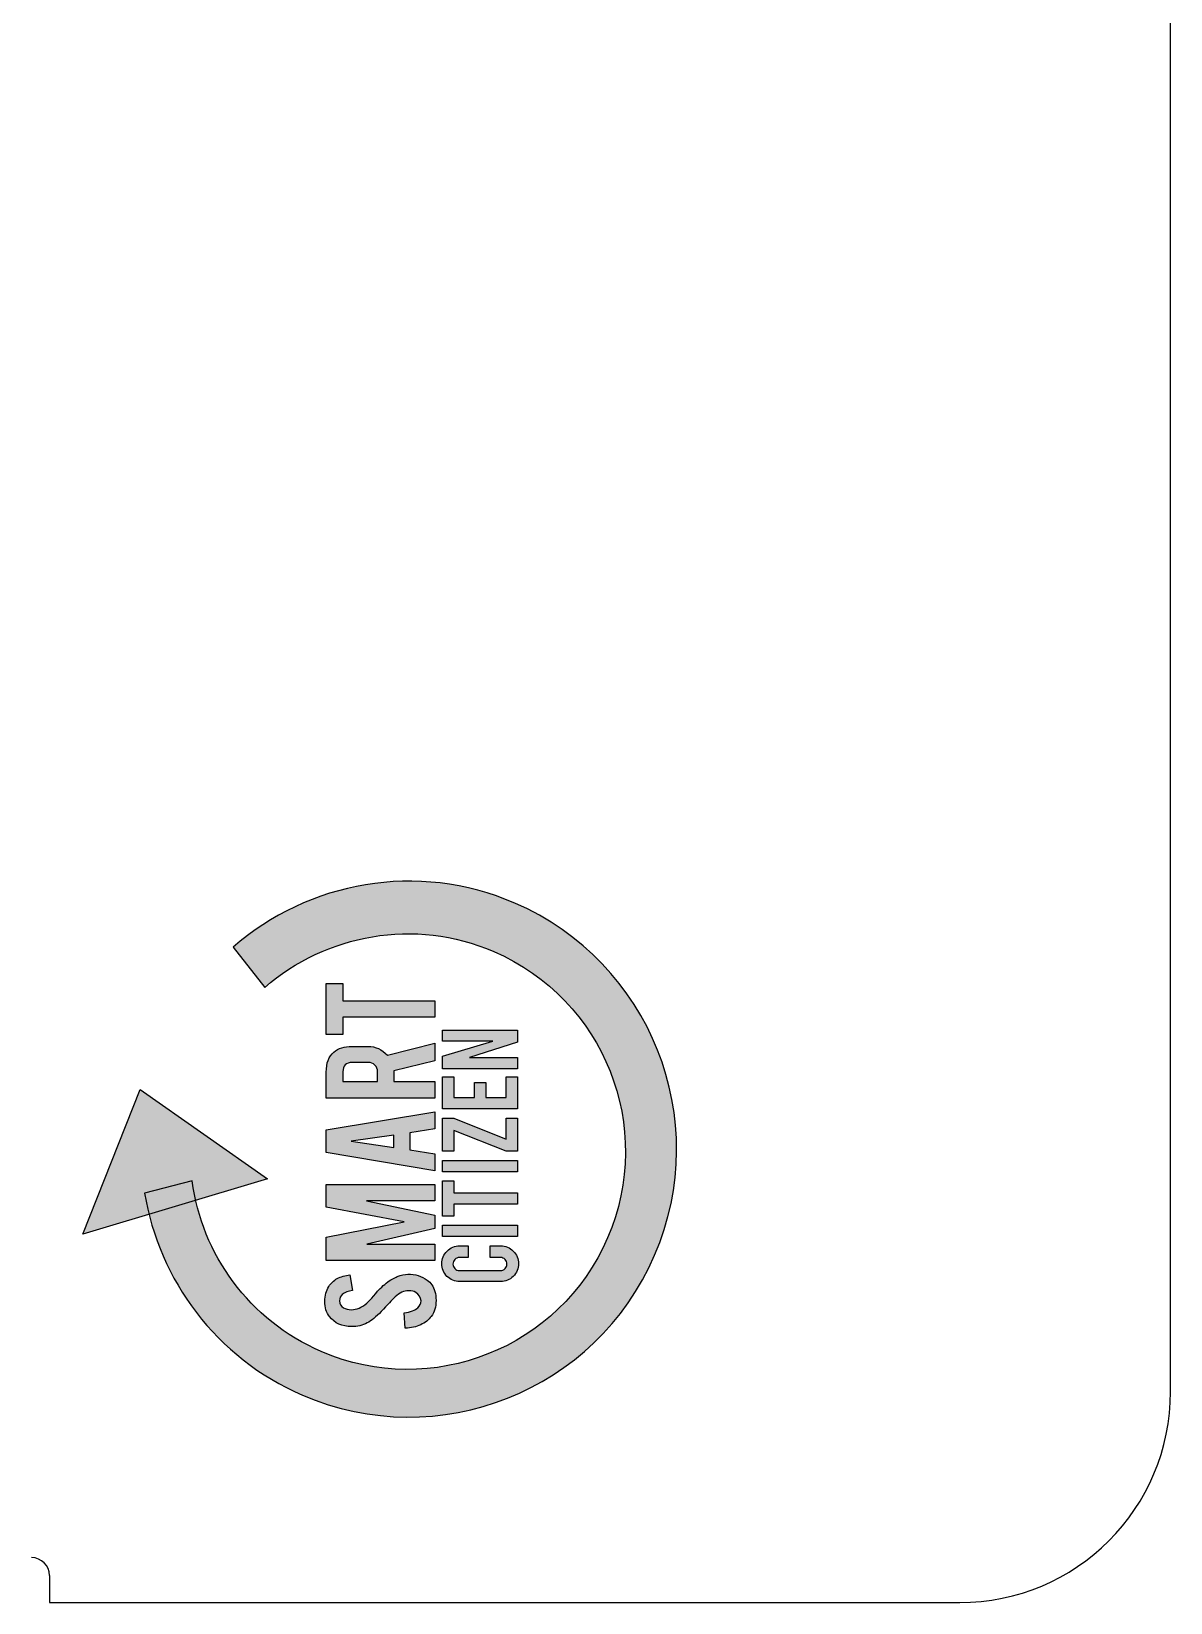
# Model space of a CAD drawing. Header units: millimetres. Extents: x 489.2 to 550.2, y -47.3 to 23.4.
# Drawn here: x 524.56 to 550.2, y -47.34 to -11.98 of the extents above; entities that cross this region are included whole.
import ezdxf

# ---------------------------------------------------------------- set-up
doc = ezdxf.new("R2010")
doc.units = ezdxf.units.MM
doc.header["$MEASUREMENT"] = 0
doc.layers.add('LASER CUT ACRILIC 3mm$CUT', color=1, linetype='Continuous', true_color=0xff0000)
doc.layers.add('LASER CUT ACRILIC 3mm$ENGRAVE IMAGE', color=178, linetype='Continuous', true_color=0x000000)

msp = doc.modelspace()

# ---------------------------------------------------------------- hatches: boundary and pattern name
at = {"layer": 'LASER CUT ACRILIC 3mm$ENGRAVE IMAGE'}
for points in [[(534.968, -32.691), (534.884, -32.656), (534.8, -32.622), (534.715, -32.59), (534.63, -32.56), (534.545, -32.531), (534.46, -32.504), (534.375, -32.479), (534.289, -32.455), (534.203, -32.433), (534.117, -32.412), (534.031, -32.393), (533.945, -32.376), (533.859, -32.36), (533.773, -32.346), (533.687, -32.334), (533.601, -32.323), (533.514, -32.314), (533.428, -32.306), (533.342, -32.3), (533.256, -32.295), (533.17, -32.292), (533.084, -32.29), (532.998, -32.29), (532.912, -32.291), (532.827, -32.294), (532.741, -32.299), (532.656, -32.305), (532.571, -32.312), (532.402, -32.331), (532.234, -32.356), (532.067, -32.387), (531.901, -32.423), (531.737, -32.466), (531.574, -32.513), (531.414, -32.567), (531.255, -32.625), (531.098, -32.689), (530.944, -32.759), (530.792, -32.834), (530.643, -32.914), (530.496, -32.999), (530.352, -33.089), (530.211, -33.184), (530.073, -33.285), (529.939, -33.39), (529.808, -33.5), (529.096, -32.59), (529.257, -32.455), (529.422, -32.326), (529.592, -32.203), (529.765, -32.086), (529.942, -31.975), (530.122, -31.871), (530.306, -31.773), (530.493, -31.681), (530.683, -31.596), (530.875, -31.517), (531.071, -31.445), (531.268, -31.38), (531.468, -31.321), (531.67, -31.269), (531.873, -31.225), (532.079, -31.187), (532.285, -31.156), (532.493, -31.133), (532.598, -31.124), (532.703, -31.117), (532.807, -31.112), (532.913, -31.108), (533.018, -31.106), (533.123, -31.107), (533.229, -31.109), (533.335, -31.113), (533.441, -31.118), (533.547, -31.126), (533.653, -31.136), (533.759, -31.147), (533.865, -31.161), (533.97, -31.176), (534.076, -31.194), (534.182, -31.213), (534.288, -31.234), (534.394, -31.257), (534.499, -31.283), (534.605, -31.31), (534.71, -31.339), (534.815, -31.37), (534.92, -31.403), (535.024, -31.439), (535.128, -31.476), (535.232, -31.515), (535.336, -31.557), (535.439, -31.6), (535.581, -31.664), (535.721, -31.73), (535.858, -31.8), (535.993, -31.873), (536.125, -31.949), (536.255, -32.028), (536.382, -32.11), (536.506, -32.194), (536.628, -32.282), (536.747, -32.372), (536.864, -32.464), (536.978, -32.56), (537.089, -32.658), (537.198, -32.758), (537.303, -32.86), (537.406, -32.965), (537.506, -33.073), (537.604, -33.182), (537.698, -33.294), (537.79, -33.408), (537.878, -33.523), (537.964, -33.641), (538.047, -33.761), (538.126, -33.882), (538.203, -34.005), (538.277, -34.13), (538.347, -34.257), (538.415, -34.385), (538.479, -34.515), (538.541, -34.646), (538.599, -34.778), (538.654, -34.912), (538.706, -35.047), (538.754, -35.184), (538.8, -35.321), (538.842, -35.46), (538.88, -35.599), (538.916, -35.74), (538.948, -35.881), (538.976, -36.023), (539.002, -36.167), (539.024, -36.31), (539.042, -36.455), (539.057, -36.6), (539.068, -36.745), (539.076, -36.891), (539.08, -37.038), (539.081, -37.184), (539.078, -37.331), (539.072, -37.479), (539.062, -37.626), (539.048, -37.774), (539.03, -37.921), (539.009, -38.068), (538.984, -38.216), (538.956, -38.363), (538.923, -38.51), (538.887, -38.657), (538.846, -38.803), (538.802, -38.949), (538.754, -39.094), (538.702, -39.239), (538.647, -39.384), (538.587, -39.527), (538.523, -39.669), (538.457, -39.809), (538.387, -39.946), (538.314, -40.081), (538.238, -40.213), (538.159, -40.343), (538.077, -40.47), (537.993, -40.595), (537.905, -40.717), (537.815, -40.836), (537.722, -40.952), (537.627, -41.066), (537.529, -41.178), (537.429, -41.286), (537.326, -41.392), (537.221, -41.495), (537.114, -41.595), (537.004, -41.692), (536.893, -41.787), (536.779, -41.878), (536.663, -41.967), (536.546, -42.052), (536.426, -42.135), (536.305, -42.215), (536.181, -42.292), (536.056, -42.365), (535.93, -42.436), (535.802, -42.504), (535.672, -42.568), (535.541, -42.63), (535.408, -42.688), (535.275, -42.743), (535.139, -42.795), (535.003, -42.843), (534.866, -42.888), (534.727, -42.93), (534.587, -42.969), (534.447, -43.005), (534.305, -43.037), (534.163, -43.065), (534.02, -43.091), (533.876, -43.112), (533.732, -43.131), (533.587, -43.146), (533.441, -43.157), (533.295, -43.165), (533.149, -43.169), (533.002, -43.17), (532.855, -43.167), (532.708, -43.161), (532.56, -43.151), (532.413, -43.137), (532.265, -43.119), (532.118, -43.098), (531.971, -43.073), (531.823, -43.044), (531.676, -43.012), (531.53, -42.975), (531.383, -42.935), (531.237, -42.891), (531.092, -42.843), (530.947, -42.791), (530.803, -42.735), (530.659, -42.675), (530.478, -42.594), (530.301, -42.507), (530.128, -42.415), (529.959, -42.318), (529.794, -42.216), (529.634, -42.11), (529.478, -41.999), (529.326, -41.883), (529.178, -41.764), (529.035, -41.64), (528.896, -41.512), (528.762, -41.38), (528.632, -41.245), (528.507, -41.106), (528.387, -40.963), (528.272, -40.817), (528.161, -40.668), (528.055, -40.515), (527.953, -40.36), (527.857, -40.202), (527.766, -40.041), (527.68, -39.877), (527.598, -39.711), (527.522, -39.543), (527.451, -39.372), (527.386, -39.2), (527.325, -39.025), (527.27, -38.849), (527.22, -38.671), (527.176, -38.491), (527.137, -38.31), (527.104, -38.128), (528.172, -37.855), (528.196, -38.008), (528.224, -38.161), (528.257, -38.312), (528.295, -38.463), (528.338, -38.612), (528.385, -38.759), (528.436, -38.905), (528.493, -39.049), (528.553, -39.191), (528.618, -39.332), (528.688, -39.47), (528.762, -39.606), (528.84, -39.74), (528.922, -39.871), (529.009, -40), (529.099, -40.126), (529.194, -40.25), (529.293, -40.37), (529.396, -40.488), (529.503, -40.603), (529.614, -40.714), (529.729, -40.822), (529.848, -40.927), (529.97, -41.028), (530.097, -41.125), (530.227, -41.219), (530.36, -41.308), (530.498, -41.394), (530.639, -41.476), (530.783, -41.553), (530.931, -41.626), (531.083, -41.694), (531.2, -41.743), (531.317, -41.788), (531.435, -41.83), (531.553, -41.869), (531.672, -41.905), (531.791, -41.938), (531.91, -41.968), (532.029, -41.994), (532.149, -42.017), (532.269, -42.038), (532.389, -42.055), (532.509, -42.069), (532.629, -42.081), (532.748, -42.089), (532.868, -42.094), (532.988, -42.096), (533.107, -42.096), (533.226, -42.092), (533.345, -42.086), (533.463, -42.077), (533.581, -42.064), (533.698, -42.05), (533.815, -42.032), (533.931, -42.011), (534.047, -41.988), (534.162, -41.962), (534.276, -41.933), (534.39, -41.902), (534.502, -41.867), (534.614, -41.831), (534.725, -41.791), (534.835, -41.749), (534.944, -41.704), (535.051, -41.657), (535.158, -41.607), (535.263, -41.555), (535.367, -41.5), (535.47, -41.442), (535.572, -41.382), (535.672, -41.32), (535.771, -41.255), (535.868, -41.188), (535.963, -41.118), (536.058, -41.046), (536.15, -40.972), (536.241, -40.895), (536.33, -40.816), (536.417, -40.734), (536.502, -40.651), (536.586, -40.565), (536.667, -40.477), (536.747, -40.386), (536.824, -40.294), (536.9, -40.199), (536.973, -40.102), (537.044, -40.003), (537.113, -39.902), (537.179, -39.798), (537.243, -39.693), (537.305, -39.585), (537.364, -39.476), (537.421, -39.364), (537.475, -39.251), (537.527, -39.135), (537.575, -39.018), (537.621, -38.901), (537.663, -38.783), (537.702, -38.665), (537.738, -38.546), (537.771, -38.427), (537.8, -38.308), (537.827, -38.189), (537.85, -38.069), (537.871, -37.949), (537.888, -37.829), (537.902, -37.709), (537.913, -37.59), (537.922, -37.47), (537.927, -37.35), (537.929, -37.231), (537.929, -37.111), (537.925, -36.992), (537.919, -36.874), (537.909, -36.755), (537.897, -36.637), (537.882, -36.52), (537.865, -36.403), (537.844, -36.287), (537.821, -36.171), (537.795, -36.056), (537.766, -35.942), (537.735, -35.828), (537.7, -35.716), (537.664, -35.604), (537.624, -35.493), (537.582, -35.383), (537.537, -35.275), (537.49, -35.167), (537.44, -35.06), (537.388, -34.955), (537.333, -34.851), (537.275, -34.748), (537.215, -34.646), (537.153, -34.546), (537.088, -34.447), (537.021, -34.35), (536.951, -34.255), (536.879, -34.16), (536.805, -34.068), (536.728, -33.977), (536.649, -33.888), (536.567, -33.801), (536.484, -33.716), (536.398, -33.632), (536.31, -33.551), (536.219, -33.471), (536.127, -33.394), (536.032, -33.318), (535.935, -33.245), (535.836, -33.174), (535.735, -33.105), (535.631, -33.039), (535.526, -32.975), (535.418, -32.913), (535.309, -32.854), (535.197, -32.797), (535.084, -32.743)], [(531.564, -34.164), (531.564, -34.556), (531.193, -34.556), (531.193, -33.406), (531.564, -33.406), (531.564, -33.796), (533.637, -33.796), (533.637, -34.164)], [(533.812, -35.048), (534.945, -34.711), (533.812, -34.711), (533.812, -34.457), (535.498, -34.457), (535.498, -34.73), (534.419, -35.079), (535.498, -35.079), (535.498, -35.333), (533.812, -35.333)], [(535.498, -36.232), (533.812, -36.232), (533.812, -35.508), (534.068, -35.508), (534.068, -35.977), (534.528, -35.977), (534.528, -35.635), (534.783, -35.635), (534.783, -35.977), (535.244, -35.977), (535.244, -35.508), (535.498, -35.508)], [(525.716, -39.049), (527.006, -35.799), (529.871, -37.803)], [(533.814, -36.443), (534.069, -36.443), (535.246, -36.91), (535.246, -36.443), (535.499, -36.443), (535.499, -37.185), (535.244, -37.185), (534.068, -36.716), (534.069, -37.185), (533.814, -37.185)], [(535.498, -37.396), (535.498, -37.65), (533.814, -37.65), (533.814, -37.396)], [(533.636, -39.278), (533.636, -39.647), (531.192, -39.647), (531.192, -39.118), (532.948, -38.774), (531.192, -38.445), (531.192, -37.937), (533.636, -37.937), (533.636, -38.305), (532.1, -38.305), (533.636, -38.625), (533.636, -38.921), (532.104, -39.278)], [(534.069, -38.377), (534.069, -38.648), (533.814, -38.648), (533.814, -37.855), (534.069, -37.855), (534.069, -38.123), (535.499, -38.123), (535.499, -38.377)], [(535.498, -38.852), (535.498, -39.106), (533.814, -39.106), (533.814, -38.852)], [(535.52, -39.716), (535.52, -39.727), (535.519, -39.737), (535.519, -39.747), (535.518, -39.758), (535.517, -39.768), (535.516, -39.778), (535.514, -39.787), (535.512, -39.797), (535.51, -39.807), (535.508, -39.816), (535.506, -39.826), (535.503, -39.835), (535.5, -39.845), (535.497, -39.854), (535.494, -39.863), (535.49, -39.872), (535.487, -39.881), (535.483, -39.89), (535.478, -39.898), (535.474, -39.907), (535.469, -39.915), (535.464, -39.924), (535.459, -39.932), (535.454, -39.94), (535.448, -39.948), (535.442, -39.956), (535.436, -39.964), (535.43, -39.972), (535.423, -39.98), (535.416, -39.987), (535.409, -39.995), (535.402, -40.002), (535.395, -40.009), (535.387, -40.016), (535.38, -40.023), (535.372, -40.03), (535.364, -40.036), (535.356, -40.042), (535.349, -40.048), (535.34, -40.054), (535.332, -40.059), (535.324, -40.064), (535.316, -40.069), (535.307, -40.074), (535.299, -40.078), (535.29, -40.083), (535.281, -40.087), (535.272, -40.09), (535.264, -40.094), (535.255, -40.097), (535.245, -40.1), (535.236, -40.103), (535.227, -40.106), (535.217, -40.108), (535.208, -40.111), (535.198, -40.112), (535.189, -40.114), (535.179, -40.116), (535.169, -40.117), (535.159, -40.118), (535.149, -40.119), (535.139, -40.119), (535.128, -40.12), (535.118, -40.12), (534.198, -40.12), (534.187, -40.12), (534.177, -40.119), (534.167, -40.119), (534.157, -40.118), (534.147, -40.117), (534.137, -40.116), (534.127, -40.114), (534.117, -40.112), (534.107, -40.11), (534.098, -40.108), (534.088, -40.106), (534.079, -40.103), (534.07, -40.1), (534.06, -40.097), (534.051, -40.094), (534.042, -40.09), (534.034, -40.086), (534.025, -40.082), (534.016, -40.078), (534.008, -40.074), (533.999, -40.069), (533.991, -40.064), (533.982, -40.059), (533.974, -40.053), (533.966, -40.048), (533.958, -40.042), (533.95, -40.036), (533.942, -40.029), (533.935, -40.023), (533.927, -40.016), (533.919, -40.009), (533.912, -40.002), (533.905, -39.994), (533.898, -39.987), (533.891, -39.979), (533.885, -39.971), (533.878, -39.963), (533.872, -39.955), (533.867, -39.947), (533.861, -39.939), (533.856, -39.931), (533.85, -39.923), (533.846, -39.914), (533.841, -39.906), (533.836, -39.897), (533.832, -39.889), (533.828, -39.88), (533.824, -39.871), (533.821, -39.862), (533.817, -39.853), (533.814, -39.844), (533.811, -39.835), (533.809, -39.825), (533.806, -39.816), (533.804, -39.806), (533.802, -39.797), (533.8, -39.787), (533.799, -39.777), (533.798, -39.767), (533.797, -39.757), (533.796, -39.747), (533.795, -39.737), (533.795, -39.727), (533.795, -39.716), (533.795, -39.706), (533.795, -39.696), (533.796, -39.685), (533.797, -39.675), (533.798, -39.665), (533.799, -39.655), (533.8, -39.645), (533.802, -39.636), (533.804, -39.626), (533.806, -39.616), (533.809, -39.607), (533.811, -39.598), (533.814, -39.588), (533.817, -39.579), (533.821, -39.57), (533.824, -39.561), (533.828, -39.552), (533.832, -39.544), (533.837, -39.535), (533.841, -39.526), (533.846, -39.518), (533.851, -39.509), (533.856, -39.501), (533.861, -39.493), (533.867, -39.485), (533.873, -39.477), (533.879, -39.469), (533.885, -39.461), (533.892, -39.454), (533.899, -39.446), (533.906, -39.439), (533.913, -39.431), (533.921, -39.424), (533.928, -39.417), (533.936, -39.41), (533.944, -39.404), (533.951, -39.398), (533.959, -39.392), (533.967, -39.386), (533.976, -39.38), (533.984, -39.375), (533.992, -39.37), (534, -39.365), (534.009, -39.36), (534.017, -39.356), (534.026, -39.352), (534.035, -39.348), (534.044, -39.344), (534.053, -39.34), (534.062, -39.337), (534.071, -39.334), (534.08, -39.331), (534.089, -39.329), (534.099, -39.326), (534.108, -39.324), (534.118, -39.322), (534.127, -39.32), (534.137, -39.319), (534.147, -39.318), (534.157, -39.317), (534.167, -39.316), (534.177, -39.315), (534.187, -39.315), (534.198, -39.315), (534.39, -39.315), (534.39, -39.578), (534.193, -39.578), (534.189, -39.578), (534.185, -39.578), (534.182, -39.578), (534.178, -39.579), (534.174, -39.579), (534.171, -39.579), (534.167, -39.58), (534.164, -39.581), (534.16, -39.581), (534.157, -39.582), (534.153, -39.583), (534.15, -39.584), (534.146, -39.585), (534.143, -39.586), (534.14, -39.588), (534.137, -39.589), (534.133, -39.59), (534.13, -39.592), (534.127, -39.593), (534.124, -39.595), (534.121, -39.597), (534.118, -39.598), (534.115, -39.6), (534.112, -39.602), (534.109, -39.604), (534.106, -39.607), (534.103, -39.609), (534.1, -39.611), (534.097, -39.613), (534.094, -39.616), (534.092, -39.618), (534.089, -39.621), (534.086, -39.624), (534.084, -39.626), (534.081, -39.629), (534.079, -39.632), (534.077, -39.635), (534.075, -39.638), (534.072, -39.641), (534.07, -39.644), (534.068, -39.647), (534.067, -39.65), (534.065, -39.653), (534.063, -39.656), (534.061, -39.659), (534.06, -39.662), (534.058, -39.665), (534.057, -39.669), (534.056, -39.672), (534.054, -39.675), (534.053, -39.678), (534.052, -39.682), (534.051, -39.685), (534.05, -39.689), (534.05, -39.692), (534.049, -39.695), (534.048, -39.699), (534.048, -39.703), (534.047, -39.706), (534.047, -39.71), (534.047, -39.713), (534.046, -39.717), (534.046, -39.721), (534.046, -39.725), (534.046, -39.728), (534.046, -39.732), (534.047, -39.736), (534.047, -39.739), (534.047, -39.743), (534.048, -39.747), (534.048, -39.75), (534.049, -39.754), (534.05, -39.757), (534.05, -39.761), (534.051, -39.764), (534.052, -39.767), (534.053, -39.771), (534.054, -39.774), (534.056, -39.777), (534.057, -39.781), (534.058, -39.784), (534.06, -39.787), (534.061, -39.79), (534.063, -39.793), (534.065, -39.796), (534.067, -39.799), (534.068, -39.802), (534.07, -39.805), (534.072, -39.808), (534.075, -39.811), (534.077, -39.814), (534.079, -39.817), (534.081, -39.82), (534.084, -39.822), (534.086, -39.825), (534.089, -39.828), (534.092, -39.83), (534.094, -39.833), (534.097, -39.835), (534.1, -39.838), (534.103, -39.84), (534.106, -39.842), (534.109, -39.844), (534.112, -39.846), (534.115, -39.848), (534.118, -39.85), (534.121, -39.852), (534.124, -39.853), (534.127, -39.855), (534.13, -39.857), (534.133, -39.858), (534.137, -39.859), (534.14, -39.861), (534.143, -39.862), (534.146, -39.863), (534.15, -39.864), (534.153, -39.865), (534.157, -39.866), (534.16, -39.867), (534.164, -39.867), (534.167, -39.868), (534.171, -39.868), (534.174, -39.869), (534.178, -39.869), (534.182, -39.87), (534.185, -39.87), (534.189, -39.87), (534.193, -39.87), (535.115, -39.87), (535.119, -39.87), (535.123, -39.87), (535.126, -39.87), (535.13, -39.869), (535.134, -39.869), (535.137, -39.868), (535.141, -39.868), (535.144, -39.867), (535.148, -39.867), (535.151, -39.866), (535.155, -39.865), (535.158, -39.864), (535.161, -39.863), (535.165, -39.862), (535.168, -39.861), (535.171, -39.859), (535.175, -39.858), (535.178, -39.857), (535.181, -39.855), (535.184, -39.853), (535.187, -39.852), (535.19, -39.85), (535.193, -39.848), (535.196, -39.846), (535.199, -39.844), (535.202, -39.842), (535.205, -39.84), (535.208, -39.838), (535.21, -39.835), (535.213, -39.833), (535.216, -39.83), (535.218, -39.828), (535.221, -39.825), (535.224, -39.822), (535.226, -39.82), (535.228, -39.817), (535.231, -39.814), (535.233, -39.811), (535.235, -39.808), (535.237, -39.805), (535.239, -39.802), (535.24, -39.799), (535.242, -39.796), (535.244, -39.793), (535.246, -39.79), (535.247, -39.787), (535.248, -39.784), (535.25, -39.781), (535.251, -39.777), (535.252, -39.774), (535.253, -39.771), (535.254, -39.767), (535.255, -39.764), (535.256, -39.761), (535.257, -39.757), (535.258, -39.754), (535.258, -39.75), (535.259, -39.747), (535.259, -39.743), (535.26, -39.739), (535.26, -39.736), (535.26, -39.732), (535.26, -39.728), (535.26, -39.725), (535.26, -39.721), (535.26, -39.717), (535.26, -39.713), (535.26, -39.71), (535.259, -39.706), (535.259, -39.703), (535.258, -39.699), (535.258, -39.695), (535.257, -39.692), (535.256, -39.689), (535.255, -39.685), (535.254, -39.682), (535.253, -39.678), (535.252, -39.675), (535.251, -39.672), (535.25, -39.669), (535.248, -39.665), (535.247, -39.662), (535.246, -39.659), (535.244, -39.656), (535.242, -39.653), (535.24, -39.65), (535.239, -39.647), (535.237, -39.644), (535.235, -39.641), (535.233, -39.638), (535.231, -39.635), (535.228, -39.632), (535.226, -39.629), (535.224, -39.626), (535.221, -39.624), (535.218, -39.621), (535.216, -39.618), (535.213, -39.616), (535.21, -39.613), (535.208, -39.611), (535.205, -39.609), (535.202, -39.607), (535.199, -39.604), (535.196, -39.602), (535.193, -39.6), (535.19, -39.598), (535.187, -39.597), (535.184, -39.595), (535.181, -39.593), (535.178, -39.592), (535.175, -39.59), (535.171, -39.589), (535.168, -39.588), (535.165, -39.586), (535.161, -39.585), (535.158, -39.584), (535.155, -39.583), (535.151, -39.582), (535.148, -39.581), (535.144, -39.581), (535.141, -39.58), (535.137, -39.579), (535.134, -39.579), (535.13, -39.579), (535.126, -39.578), (535.123, -39.578), (535.119, -39.578), (535.115, -39.578), (534.883, -39.578), (534.883, -39.315), (535.118, -39.315), (535.129, -39.315), (535.139, -39.315), (535.149, -39.316), (535.159, -39.317), (535.169, -39.318), (535.179, -39.319), (535.189, -39.321), (535.199, -39.322), (535.209, -39.324), (535.218, -39.326), (535.228, -39.329), (535.237, -39.331), (535.246, -39.334), (535.255, -39.337), (535.264, -39.341), (535.273, -39.344), (535.282, -39.348), (535.291, -39.352), (535.3, -39.356), (535.308, -39.361), (535.317, -39.365), (535.325, -39.37), (535.333, -39.376), (535.341, -39.381), (535.35, -39.387), (535.357, -39.392), (535.365, -39.399), (535.373, -39.405), (535.381, -39.411), (535.388, -39.418), (535.396, -39.425), (535.403, -39.433), (535.41, -39.44), (535.417, -39.448), (535.424, -39.455), (535.43, -39.463), (535.437, -39.471), (535.443, -39.479), (535.449, -39.487), (535.454, -39.495), (535.46, -39.503), (535.465, -39.511), (535.47, -39.52), (535.474, -39.528), (535.479, -39.537), (535.483, -39.545), (535.487, -39.554), (535.491, -39.563), (535.494, -39.572), (535.497, -39.581), (535.5, -39.59), (535.503, -39.599), (535.506, -39.608), (535.508, -39.618), (535.51, -39.627), (535.512, -39.637), (535.514, -39.646), (535.516, -39.656), (535.517, -39.666), (535.518, -39.676), (535.519, -39.686), (535.519, -39.696), (535.52, -39.706)], [(533.028, -39.953), (533.06, -39.953), (533.076, -39.954), (533.091, -39.954), (533.106, -39.955), (533.122, -39.957), (533.137, -39.958), (533.152, -39.96), (533.166, -39.962), (533.181, -39.964), (533.195, -39.967), (533.21, -39.97), (533.224, -39.973), (533.238, -39.977), (533.252, -39.98), (533.265, -39.984), (533.279, -39.989), (533.292, -39.993), (533.306, -39.998), (533.319, -40.003), (533.332, -40.008), (533.345, -40.014), (533.357, -40.02), (533.37, -40.026), (533.382, -40.033), (533.395, -40.039), (533.407, -40.046), (533.419, -40.054), (533.43, -40.061), (533.442, -40.069), (533.453, -40.077), (533.472, -40.091), (533.48, -40.097), (533.487, -40.103), (533.494, -40.109), (533.501, -40.115), (533.508, -40.122), (533.515, -40.128), (533.522, -40.135), (533.528, -40.142), (533.535, -40.149), (533.541, -40.156), (533.547, -40.163), (533.553, -40.171), (533.559, -40.178), (533.564, -40.186), (533.57, -40.194), (533.575, -40.202), (533.58, -40.21), (533.585, -40.218), (533.59, -40.226), (533.595, -40.235), (533.6, -40.244), (533.604, -40.252), (533.609, -40.261), (533.613, -40.271), (533.617, -40.28), (533.621, -40.289), (533.625, -40.299), (533.629, -40.309), (533.632, -40.318), (533.639, -40.339), (533.642, -40.35), (533.645, -40.361), (533.648, -40.373), (533.651, -40.385), (533.653, -40.397), (533.655, -40.409), (533.657, -40.421), (533.659, -40.434), (533.661, -40.447), (533.662, -40.46), (533.664, -40.487), (533.666, -40.515), (533.666, -40.544), (533.666, -40.57), (533.665, -40.597), (533.662, -40.622), (533.661, -40.635), (533.659, -40.647), (533.658, -40.66), (533.656, -40.672), (533.653, -40.684), (533.651, -40.696), (533.648, -40.707), (533.646, -40.719), (533.642, -40.73), (533.639, -40.742), (533.636, -40.753), (533.632, -40.764), (533.628, -40.774), (533.624, -40.785), (533.62, -40.796), (533.615, -40.806), (533.61, -40.816), (533.606, -40.827), (533.6, -40.837), (533.595, -40.846), (533.589, -40.856), (533.584, -40.866), (533.578, -40.875), (533.571, -40.884), (533.565, -40.893), (533.558, -40.902), (533.547, -40.917), (533.536, -40.931), (533.523, -40.945), (533.511, -40.959), (533.498, -40.972), (533.484, -40.985), (533.47, -40.997), (533.455, -41.009), (533.44, -41.02), (533.424, -41.032), (533.408, -41.042), (533.392, -41.053), (533.375, -41.063), (533.357, -41.073), (533.339, -41.082), (533.32, -41.091), (533.301, -41.099), (533.282, -41.107), (533.262, -41.115), (533.242, -41.122), (533.221, -41.128), (533.2, -41.135), (533.179, -41.14), (533.158, -41.145), (533.136, -41.15), (533.114, -41.155), (533.091, -41.158), (533.068, -41.162), (533.045, -41.165), (533.022, -41.167), (532.998, -41.169), (532.974, -41.171), (532.949, -40.821), (532.975, -40.817), (533, -40.814), (533.025, -40.809), (533.048, -40.805), (533.07, -40.799), (533.092, -40.794), (533.102, -40.791), (533.113, -40.787), (533.123, -40.784), (533.133, -40.781), (533.142, -40.777), (533.151, -40.773), (533.16, -40.769), (533.169, -40.765), (533.178, -40.761), (533.186, -40.757), (533.195, -40.753), (533.203, -40.748), (533.21, -40.743), (533.218, -40.739), (533.225, -40.734), (533.232, -40.729), (533.239, -40.724), (533.246, -40.718), (533.252, -40.713), (533.258, -40.707), (533.267, -40.699), (533.271, -40.695), (533.275, -40.69), (533.279, -40.686), (533.283, -40.682), (533.286, -40.677), (533.29, -40.673), (533.293, -40.668), (533.296, -40.664), (533.299, -40.659), (533.302, -40.655), (533.304, -40.65), (533.307, -40.645), (533.309, -40.641), (533.311, -40.636), (533.313, -40.631), (533.315, -40.626), (533.317, -40.622), (533.319, -40.617), (533.32, -40.612), (533.322, -40.607), (533.323, -40.602), (533.324, -40.597), (533.325, -40.592), (533.325, -40.587), (533.326, -40.581), (533.326, -40.576), (533.327, -40.571), (533.327, -40.566), (533.327, -40.561), (533.327, -40.555), (533.326, -40.548), (533.326, -40.54), (533.325, -40.533), (533.324, -40.526), (533.323, -40.519), (533.321, -40.512), (533.32, -40.505), (533.318, -40.498), (533.316, -40.491), (533.313, -40.484), (533.311, -40.478), (533.308, -40.471), (533.305, -40.465), (533.302, -40.459), (533.298, -40.453), (533.295, -40.446), (533.291, -40.44), (533.287, -40.435), (533.283, -40.429), (533.278, -40.423), (533.273, -40.418), (533.268, -40.412), (533.263, -40.407), (533.258, -40.401), (533.252, -40.396), (533.247, -40.391), (533.241, -40.386), (533.234, -40.381), (533.228, -40.376), (533.221, -40.371), (533.214, -40.367), (533.204, -40.36), (533.2, -40.358), (533.196, -40.356), (533.193, -40.354), (533.189, -40.352), (533.185, -40.35), (533.181, -40.348), (533.176, -40.346), (533.172, -40.344), (533.168, -40.343), (533.163, -40.341), (533.159, -40.34), (533.154, -40.338), (533.149, -40.337), (533.144, -40.336), (533.139, -40.335), (533.129, -40.332), (533.118, -40.331), (533.107, -40.329), (533.096, -40.328), (533.084, -40.327), (533.072, -40.326), (533.059, -40.326), (533.046, -40.325), (533.036, -40.326), (533.027, -40.326), (533.017, -40.327), (533.008, -40.328), (532.998, -40.329), (532.989, -40.33), (532.979, -40.332), (532.97, -40.334), (532.96, -40.336), (532.951, -40.339), (532.941, -40.342), (532.932, -40.345), (532.922, -40.348), (532.913, -40.352), (532.903, -40.356), (532.894, -40.36), (532.884, -40.365), (532.875, -40.369), (532.865, -40.374), (532.856, -40.38), (532.846, -40.385), (532.837, -40.391), (532.828, -40.397), (532.818, -40.403), (532.809, -40.41), (532.799, -40.417), (532.79, -40.424), (532.781, -40.431), (532.762, -40.447), (532.743, -40.464), (532.433, -40.791), (532.389, -40.835), (532.346, -40.876), (532.305, -40.914), (532.265, -40.948), (532.245, -40.963), (532.225, -40.978), (532.206, -40.992), (532.187, -41.006), (532.169, -41.018), (532.15, -41.03), (532.132, -41.04), (532.115, -41.05), (532.095, -41.06), (532.075, -41.07), (532.054, -41.078), (532.034, -41.086), (532.013, -41.094), (531.992, -41.1), (531.971, -41.107), (531.949, -41.112), (531.928, -41.117), (531.906, -41.121), (531.884, -41.125), (531.862, -41.127), (531.839, -41.13), (531.817, -41.131), (531.794, -41.132), (531.771, -41.133), (531.75, -41.132), (531.73, -41.132), (531.71, -41.131), (531.69, -41.129), (531.67, -41.127), (531.651, -41.125), (531.633, -41.122), (531.614, -41.119), (531.596, -41.115), (531.578, -41.111), (531.561, -41.106), (531.543, -41.101), (531.526, -41.096), (531.51, -41.09), (531.494, -41.083), (531.478, -41.077), (531.462, -41.069), (531.447, -41.062), (531.432, -41.054), (531.417, -41.045), (531.403, -41.036), (531.389, -41.027), (531.375, -41.017), (531.361, -41.006), (531.348, -40.996), (531.336, -40.985), (531.323, -40.973), (531.311, -40.961), (531.299, -40.948), (531.288, -40.935), (531.276, -40.922), (531.265, -40.908), (531.259, -40.899), (531.253, -40.89), (531.247, -40.881), (531.241, -40.872), (531.236, -40.863), (531.23, -40.854), (531.225, -40.844), (531.22, -40.835), (531.216, -40.825), (531.211, -40.815), (531.207, -40.805), (531.203, -40.795), (531.199, -40.785), (531.195, -40.774), (531.191, -40.764), (531.188, -40.753), (531.185, -40.742), (531.182, -40.731), (531.179, -40.72), (531.177, -40.709), (531.175, -40.698), (531.172, -40.686), (531.171, -40.675), (531.169, -40.663), (531.167, -40.651), (531.166, -40.639), (531.164, -40.615), (531.163, -40.59), (531.162, -40.565), (531.163, -40.541), (531.164, -40.517), (531.166, -40.493), (531.168, -40.47), (531.171, -40.448), (531.175, -40.425), (531.179, -40.404), (531.182, -40.393), (531.184, -40.382), (531.187, -40.372), (531.19, -40.361), (531.193, -40.351), (531.197, -40.341), (531.2, -40.331), (531.204, -40.321), (531.208, -40.311), (531.212, -40.302), (531.216, -40.292), (531.22, -40.282), (531.225, -40.273), (531.23, -40.264), (531.234, -40.255), (531.24, -40.246), (531.245, -40.237), (531.25, -40.228), (531.259, -40.214), (531.268, -40.201), (531.278, -40.188), (531.288, -40.176), (531.298, -40.163), (531.309, -40.152), (531.32, -40.14), (531.332, -40.129), (531.344, -40.118), (531.357, -40.107), (531.37, -40.097), (531.383, -40.087), (531.397, -40.078), (531.412, -40.069), (531.426, -40.06), (531.441, -40.051), (531.457, -40.043), (531.473, -40.035), (531.489, -40.028), (531.505, -40.021), (531.522, -40.015), (531.539, -40.009), (531.556, -40.003), (531.573, -39.998), (531.591, -39.993), (531.609, -39.988), (531.628, -39.984), (531.646, -39.981), (531.665, -39.978), (531.685, -39.975), (531.704, -39.973), (531.724, -39.971), (531.788, -40.323), (531.77, -40.326), (531.752, -40.328), (531.734, -40.331), (531.717, -40.335), (531.701, -40.338), (531.685, -40.343), (531.677, -40.345), (531.67, -40.347), (531.662, -40.35), (531.655, -40.353), (531.648, -40.355), (531.64, -40.358), (531.633, -40.361), (531.627, -40.364), (531.62, -40.367), (531.613, -40.371), (531.607, -40.374), (531.6, -40.378), (531.594, -40.381), (531.588, -40.385), (531.582, -40.389), (531.576, -40.393), (531.571, -40.397), (531.565, -40.401), (531.56, -40.405), (531.554, -40.409), (531.55, -40.413), (531.547, -40.416), (531.543, -40.419), (531.54, -40.423), (531.537, -40.426), (531.534, -40.43), (531.531, -40.434), (531.528, -40.438), (531.525, -40.441), (531.522, -40.445), (531.52, -40.449), (531.518, -40.454), (531.515, -40.458), (531.513, -40.462), (531.511, -40.467), (531.509, -40.471), (531.507, -40.476), (531.505, -40.481), (531.504, -40.485), (531.502, -40.49), (531.501, -40.495), (531.5, -40.5), (531.499, -40.505), (531.498, -40.51), (531.497, -40.516), (531.496, -40.521), (531.495, -40.527), (531.495, -40.532), (531.494, -40.538), (531.494, -40.544), (531.494, -40.549), (531.494, -40.555), (531.494, -40.561), (531.494, -40.568), (531.495, -40.574), (531.495, -40.58), (531.496, -40.586), (531.497, -40.592), (531.498, -40.597), (531.499, -40.603), (531.501, -40.608), (531.503, -40.614), (531.504, -40.619), (531.505, -40.622), (531.507, -40.624), (531.508, -40.627), (531.509, -40.63), (531.51, -40.632), (531.511, -40.635), (531.512, -40.637), (531.514, -40.64), (531.515, -40.642), (531.516, -40.645), (531.518, -40.647), (531.519, -40.649), (531.521, -40.652), (531.522, -40.654), (531.526, -40.659), (531.529, -40.663), (531.533, -40.667), (531.536, -40.672), (531.54, -40.676), (531.544, -40.68), (531.549, -40.684), (531.553, -40.688), (531.558, -40.692), (531.562, -40.696), (531.567, -40.699), (531.573, -40.703), (531.578, -40.706), (531.583, -40.71), (531.588, -40.712), (531.592, -40.715), (531.597, -40.717), (531.602, -40.72), (531.607, -40.722), (531.611, -40.724), (531.616, -40.726), (531.621, -40.728), (531.627, -40.73), (531.632, -40.732), (531.637, -40.734), (531.642, -40.735), (531.653, -40.739), (531.664, -40.741), (531.676, -40.744), (531.688, -40.746), (531.7, -40.748), (531.712, -40.749), (531.724, -40.75), (531.737, -40.751), (531.75, -40.752), (531.763, -40.752), (531.774, -40.752), (531.784, -40.751), (531.795, -40.751), (531.805, -40.75), (531.816, -40.748), (531.826, -40.747), (531.837, -40.745), (531.847, -40.743), (531.858, -40.741), (531.868, -40.738), (531.879, -40.735), (531.89, -40.732), (531.9, -40.728), (531.911, -40.724), (531.922, -40.72), (531.932, -40.716), (531.943, -40.711), (531.954, -40.706), (531.964, -40.701), (531.975, -40.696), (531.986, -40.69), (531.996, -40.684), (532.007, -40.678), (532.018, -40.671), (532.029, -40.664), (532.039, -40.657), (532.061, -40.642), (532.083, -40.626), (532.104, -40.608), (532.113, -40.601), (532.121, -40.594), (532.139, -40.577), (532.157, -40.559), (532.176, -40.54), (532.196, -40.518), (532.217, -40.495), (532.26, -40.444), (532.351, -40.337), (532.385, -40.301), (532.399, -40.286), (532.405, -40.28), (532.478, -40.21), (532.512, -40.181), (532.546, -40.154), (532.563, -40.141), (532.58, -40.128), (532.596, -40.116), (532.613, -40.105), (532.63, -40.094), (532.646, -40.083), (532.663, -40.073), (532.68, -40.064), (532.71, -40.047), (532.739, -40.032), (532.767, -40.019), (532.781, -40.013), (532.794, -40.007), (532.827, -39.995), (532.843, -39.99), (532.858, -39.984), (532.874, -39.98), (532.889, -39.975), (532.904, -39.971), (532.918, -39.968), (532.933, -39.964), (532.947, -39.962), (532.961, -39.959), (532.975, -39.957), (532.989, -39.955), (533.002, -39.954), (533.015, -39.953)]]:
    msp.add_hatch(color=256, dxfattribs=at).paths.add_polyline_path(points, flags=0)
h = msp.add_hatch(color=256, dxfattribs=at)
h.paths.add_polyline_path([(531.194, -35.406), (531.194, -35.387), (531.194, -35.368), (531.195, -35.35), (531.196, -35.332), (531.198, -35.314), (531.2, -35.296), (531.202, -35.279), (531.204, -35.262), (531.207, -35.246), (531.21, -35.229), (531.214, -35.214), (531.218, -35.198), (531.222, -35.183), (531.226, -35.168), (531.231, -35.153), (531.236, -35.139), (531.242, -35.125), (531.247, -35.111), (531.254, -35.098), (531.26, -35.085), (531.267, -35.072), (531.274, -35.06), (531.281, -35.048), (531.289, -35.036), (531.297, -35.025), (531.306, -35.014), (531.315, -35.003), (531.324, -34.992), (531.333, -34.982), (531.343, -34.972), (531.353, -34.963), (531.364, -34.954), (531.373, -34.946), (531.383, -34.938), (531.393, -34.931), (531.403, -34.924), (531.413, -34.917), (531.423, -34.91), (531.434, -34.904), (531.445, -34.898), (531.456, -34.892), (531.468, -34.887), (531.479, -34.881), (531.491, -34.876), (531.503, -34.871), (531.516, -34.867), (531.528, -34.862), (531.541, -34.858), (531.554, -34.854), (531.567, -34.851), (531.581, -34.847), (531.594, -34.844), (531.608, -34.841), (531.623, -34.839), (531.637, -34.836), (531.652, -34.834), (531.666, -34.832), (531.681, -34.831), (531.712, -34.828), (531.744, -34.827), (531.777, -34.826), (532.132, -34.826), (532.148, -34.827), (532.164, -34.827), (532.179, -34.828), (532.195, -34.83), (532.211, -34.831), (532.226, -34.833), (532.241, -34.836), (532.256, -34.839), (532.271, -34.842), (532.286, -34.846), (532.3, -34.85), (532.315, -34.854), (532.329, -34.859), (532.343, -34.864), (532.357, -34.87), (532.371, -34.876), (532.384, -34.882), (532.398, -34.889), (532.411, -34.896), (532.424, -34.904), (532.437, -34.912), (532.45, -34.92), (532.463, -34.929), (532.475, -34.938), (532.488, -34.947), (532.5, -34.957), (532.512, -34.967), (532.524, -34.978), (532.536, -34.989), (532.547, -35), (532.559, -35.012), (532.57, -35.024), (533.637, -34.751), (533.637, -35.149), (532.716, -35.373), (532.716, -35.406), (532.716, -35.619), (533.637, -35.619), (533.637, -35.987), (531.194, -35.987)], flags=0)
h.paths.add_polyline_path([(531.782, -35.186), (532.139, -35.186), (532.145, -35.186), (532.15, -35.186), (532.156, -35.186), (532.161, -35.187), (532.166, -35.187), (532.172, -35.188), (532.177, -35.189), (532.182, -35.19), (532.187, -35.191), (532.192, -35.192), (532.197, -35.193), (532.202, -35.194), (532.207, -35.196), (532.212, -35.198), (532.216, -35.199), (532.221, -35.201), (532.226, -35.203), (532.23, -35.205), (532.235, -35.207), (532.239, -35.21), (532.244, -35.212), (532.248, -35.215), (532.252, -35.218), (532.257, -35.22), (532.261, -35.223), (532.265, -35.226), (532.269, -35.229), (532.273, -35.233), (532.277, -35.236), (532.281, -35.24), (532.285, -35.243), (532.289, -35.247), (532.293, -35.251), (532.296, -35.255), (532.3, -35.259), (532.304, -35.263), (532.307, -35.267), (532.31, -35.271), (532.313, -35.275), (532.316, -35.279), (532.319, -35.284), (532.322, -35.288), (532.324, -35.292), (532.327, -35.297), (532.329, -35.301), (532.332, -35.306), (532.334, -35.31), (532.336, -35.315), (532.338, -35.32), (532.339, -35.324), (532.341, -35.329), (532.342, -35.334), (532.344, -35.339), (532.345, -35.344), (532.346, -35.349), (532.347, -35.354), (532.348, -35.359), (532.349, -35.364), (532.35, -35.369), (532.35, -35.375), (532.351, -35.38), (532.351, -35.385), (532.351, -35.391), (532.351, -35.396), (532.351, -35.619), (531.57, -35.619), (531.57, -35.396), (531.57, -35.383), (531.57, -35.371), (531.571, -35.364), (531.572, -35.358), (531.572, -35.352), (531.573, -35.347), (531.574, -35.341), (531.575, -35.335), (531.576, -35.33), (531.577, -35.324), (531.578, -35.319), (531.58, -35.314), (531.581, -35.309), (531.583, -35.304), (531.585, -35.299), (531.586, -35.294), (531.588, -35.29), (531.59, -35.285), (531.593, -35.281), (531.595, -35.276), (531.597, -35.272), (531.6, -35.268), (531.602, -35.264), (531.605, -35.26), (531.608, -35.256), (531.61, -35.252), (531.613, -35.248), (531.616, -35.245), (531.62, -35.241), (531.623, -35.238), (531.626, -35.235), (531.63, -35.232), (531.633, -35.229), (531.637, -35.226), (531.641, -35.223), (531.645, -35.22), (531.649, -35.218), (531.653, -35.215), (531.657, -35.213), (531.661, -35.21), (531.666, -35.208), (531.67, -35.206), (531.675, -35.204), (531.68, -35.202), (531.684, -35.2), (531.689, -35.199), (531.694, -35.197), (531.7, -35.196), (531.705, -35.194), (531.71, -35.193), (531.716, -35.192), (531.721, -35.191), (531.727, -35.19), (531.733, -35.189), (531.738, -35.188), (531.744, -35.187), (531.75, -35.187), (531.757, -35.186), (531.769, -35.186)], flags=0)
h = msp.add_hatch(color=256, dxfattribs=at)
h.paths.add_polyline_path([(533.075, -37.155), (533.636, -37.245), (533.636, -37.629), (531.194, -37.214), (531.194, -36.707), (533.636, -36.297), (533.636, -36.684), (533.075, -36.771)], flags=0)
h.paths.add_polyline_path([(531.752, -36.962), (532.716, -36.825), (532.716, -37.098)], flags=0)

# ---------------------------------------------------------------- linework, layer by layer
at = {"layer": 'LASER CUT ACRILIC 3mm$CUT'}
for p, q in [((550.201, -42.598), (550.201, 18.64)), ((524.961, -46.738), (524.961, -47.345)), ((524.961, -47.345), (545.454, -47.345))]:
    msp.add_line(p, q, dxfattribs=at)
for centre, radius, start, end in [((545.454, -42.598), 4.747, 270, 360), ((524.557, -46.738), 0.405, 0, 90)]:
    msp.add_arc(centre, radius, start, end, dxfattribs=at)
at = {"layer": 'LASER CUT ACRILIC 3mm$ENGRAVE IMAGE'}
for p, q in [((529.096, -32.59), (529.808, -33.5)), ((531.777, -34.826), (532.132, -34.826)), ((532.57, -35.024), (533.637, -34.751)), ((533.637, -34.751), (533.637, -35.149)), ((532.139, -35.186), (531.782, -35.186)), ((533.637, -35.149), (532.716, -35.373)), ((531.194, -35.987), (531.194, -35.406)), ((531.57, -35.396), (531.57, -35.619)), ((531.57, -35.619), (532.351, -35.619)), ((532.351, -35.619), (532.351, -35.396)), ((532.716, -35.373), (532.716, -35.406)), ((532.716, -35.406), (532.716, -35.619)), ((532.716, -35.619), (533.637, -35.619)), ((533.637, -35.619), (533.637, -35.987)), ((533.637, -35.987), (531.194, -35.987)), ((528.172, -37.855), (527.104, -38.128)), ((534.39, -39.578), (534.193, -39.578)), ((534.198, -39.315), (534.39, -39.315)), ((534.39, -39.315), (534.39, -39.578)), ((534.883, -39.578), (534.883, -39.315)), ((534.883, -39.315), (535.118, -39.315)), ((535.115, -39.578), (534.883, -39.578)), ((534.193, -39.87), (535.115, -39.87)), ((531.724, -39.971), (531.788, -40.323)), ((535.118, -40.12), (534.198, -40.12)), ((532.974, -41.171), (532.949, -40.821))]:
    msp.add_line(p, q, dxfattribs=at)
for points in [[(531.564, -34.164), (531.564, -34.556), (531.193, -34.556), (531.193, -33.406), (531.564, -33.406), (531.564, -33.796), (533.637, -33.796), (533.637, -34.164), (531.564, -34.164)], [(533.812, -35.048), (534.945, -34.711), (533.812, -34.711), (533.812, -34.457), (535.498, -34.457), (535.498, -34.73), (534.419, -35.079), (535.498, -35.079), (535.498, -35.333), (533.812, -35.333), (533.812, -35.048)], [(535.498, -36.232), (533.812, -36.232), (533.812, -35.508), (534.068, -35.508), (534.068, -35.977), (534.528, -35.977), (534.528, -35.635), (534.783, -35.635), (534.783, -35.977), (535.244, -35.977), (535.244, -35.508), (535.498, -35.508), (535.498, -36.232)], [(525.716, -39.049), (527.006, -35.799), (529.871, -37.803), (525.716, -39.049)], [(533.075, -37.155), (533.636, -37.245), (533.636, -37.629), (531.194, -37.214), (531.194, -36.707), (533.636, -36.297), (533.636, -36.684), (533.075, -36.771), (533.075, -37.155)], [(533.814, -36.443), (534.069, -36.443), (535.246, -36.91), (535.246, -36.443), (535.499, -36.443), (535.499, -37.185), (535.244, -37.185), (534.068, -36.716), (534.069, -37.185), (533.814, -37.185), (533.814, -36.443)], [(531.752, -36.962), (532.716, -37.098), (532.716, -36.825), (531.752, -36.962)], [(535.498, -37.396), (535.498, -37.65), (533.814, -37.65), (533.814, -37.396), (535.498, -37.396)], [(533.636, -39.278), (533.636, -39.647), (531.192, -39.647), (531.192, -39.118), (532.948, -38.774), (531.192, -38.445), (531.192, -37.937), (533.636, -37.937), (533.636, -38.305), (532.1, -38.305), (533.636, -38.625), (533.636, -38.921), (532.104, -39.278), (533.636, -39.278)], [(534.069, -38.377), (534.069, -38.648), (533.814, -38.648), (533.814, -37.855), (534.069, -37.855), (534.069, -38.123), (535.499, -38.123), (535.499, -38.377), (534.069, -38.377)], [(535.498, -38.852), (535.498, -39.106), (533.814, -39.106), (533.814, -38.852), (535.498, -38.852)]]:
    msp.add_lwpolyline(points, dxfattribs=at)
for points in [[(535.439, -31.6), (533.24, -30.651), (530.791, -31.118), (529.096, -32.59)], [(538.587, -39.527), (539.906, -36.47), (538.496, -32.92), (535.439, -31.6)], [(529.808, -33.5), (531.186, -32.301), (533.178, -31.919), (534.968, -32.691)], [(534.968, -32.691), (537.454, -33.764), (538.6, -36.65), (537.527, -39.135)], [(531.194, -35.406), (531.194, -35.201), (531.25, -35.05), (531.364, -34.954)], [(531.364, -34.954), (531.463, -34.869), (531.6, -34.826), (531.777, -34.826)], [(532.132, -34.826), (532.304, -34.826), (532.45, -34.893), (532.57, -35.024)], [(531.782, -35.186), (531.641, -35.186), (531.57, -35.256), (531.57, -35.396)], [(532.289, -35.247), (532.248, -35.207), (532.198, -35.186), (532.139, -35.186)], [(532.351, -35.396), (532.351, -35.338), (532.331, -35.288), (532.289, -35.247)], [(527.104, -38.128), (527.43, -40.079), (528.706, -41.832), (530.659, -42.675)], [(531.083, -41.694), (529.448, -40.989), (528.399, -39.498), (528.172, -37.855)], [(537.527, -39.135), (536.454, -41.621), (533.569, -42.767), (531.083, -41.694)], [(530.659, -42.675), (533.717, -43.995), (537.267, -42.585), (538.587, -39.527)], [(533.795, -39.716), (533.795, -39.605), (533.834, -39.509), (533.913, -39.431)], [(533.913, -39.431), (533.993, -39.353), (534.087, -39.315), (534.198, -39.315)], [(534.193, -39.578), (534.152, -39.578), (534.118, -39.593), (534.089, -39.621)], [(535.218, -39.621), (535.19, -39.593), (535.155, -39.578), (535.115, -39.578)], [(535.118, -39.315), (535.23, -39.315), (535.325, -39.354), (535.403, -39.433)], [(535.403, -39.433), (535.481, -39.512), (535.52, -39.606), (535.52, -39.716)], [(532.794, -40.007), (532.882, -39.973), (532.959, -39.954), (533.028, -39.953)], [(533.028, -39.953), (533.199, -39.951), (533.345, -39.994), (533.465, -40.086)], [(533.912, -40.002), (533.834, -39.922), (533.795, -39.828), (533.795, -39.716)], [(534.089, -39.621), (534.061, -39.65), (534.046, -39.684), (534.046, -39.725)], [(534.046, -39.725), (534.046, -39.765), (534.061, -39.799), (534.089, -39.828)], [(534.089, -39.828), (534.118, -39.856), (534.152, -39.87), (534.193, -39.87)], [(535.115, -39.87), (535.155, -39.87), (535.19, -39.856), (535.218, -39.828)], [(535.26, -39.725), (535.26, -39.684), (535.246, -39.65), (535.218, -39.621)], [(535.218, -39.828), (535.246, -39.799), (535.26, -39.765), (535.26, -39.725)], [(535.52, -39.716), (535.52, -39.828), (535.481, -39.924), (535.402, -40.002)], [(531.162, -40.565), (531.162, -40.434), (531.192, -40.322), (531.25, -40.228)], [(531.25, -40.228), (531.296, -40.155), (531.36, -40.096), (531.441, -40.051)], [(531.441, -40.051), (531.523, -40.007), (531.617, -39.98), (531.724, -39.971)], [(532.26, -40.444), (532.332, -40.358), (532.381, -40.302), (532.411, -40.275)], [(532.411, -40.275), (532.501, -40.184), (532.591, -40.113), (532.68, -40.064)], [(532.68, -40.064), (532.721, -40.04), (532.759, -40.022), (532.794, -40.007)], [(533.465, -40.086), (533.547, -40.145), (533.605, -40.229), (533.639, -40.339)], [(534.198, -40.12), (534.086, -40.12), (533.991, -40.08), (533.912, -40.002)], [(535.402, -40.002), (535.324, -40.081), (535.229, -40.12), (535.118, -40.12)], [(531.265, -40.908), (531.197, -40.816), (531.162, -40.701), (531.162, -40.565)], [(531.554, -40.409), (531.514, -40.443), (531.494, -40.492), (531.494, -40.555)], [(531.494, -40.555), (531.494, -40.623), (531.524, -40.674), (531.583, -40.71)], [(531.788, -40.323), (531.688, -40.334), (531.61, -40.362), (531.554, -40.409)], [(531.763, -40.752), (531.875, -40.752), (531.989, -40.704), (532.104, -40.608)], [(532.104, -40.608), (532.148, -40.572), (532.2, -40.517), (532.26, -40.444)], [(532.743, -40.464), (532.675, -40.536), (532.571, -40.646), (532.433, -40.791)], [(533.046, -40.325), (532.944, -40.325), (532.843, -40.372), (532.743, -40.464)], [(533.207, -40.362), (533.171, -40.338), (533.116, -40.325), (533.046, -40.325)], [(533.327, -40.555), (533.324, -40.474), (533.284, -40.41), (533.207, -40.362)], [(533.258, -40.707), (533.306, -40.663), (533.329, -40.612), (533.327, -40.555)], [(533.666, -40.544), (533.666, -40.688), (533.63, -40.807), (533.558, -40.902)], [(533.639, -40.339), (533.656, -40.398), (533.666, -40.466), (533.666, -40.544)], [(531.771, -41.133), (531.548, -41.133), (531.38, -41.058), (531.265, -40.908)], [(531.583, -40.71), (531.631, -40.738), (531.692, -40.752), (531.763, -40.752)], [(532.433, -40.791), (532.315, -40.913), (532.208, -41), (532.115, -41.05)], [(532.949, -40.821), (533.091, -40.805), (533.194, -40.767), (533.258, -40.707)], [(533.558, -40.902), (533.5, -40.982), (533.421, -41.044), (533.32, -41.091)], [(532.115, -41.05), (532.009, -41.105), (531.894, -41.133), (531.771, -41.133)], [(533.32, -41.091), (533.219, -41.137), (533.103, -41.164), (532.974, -41.171)]]:
    msp.add_open_spline(points, degree=3, dxfattribs=at)

doc.saveas('drawing.dxf')
